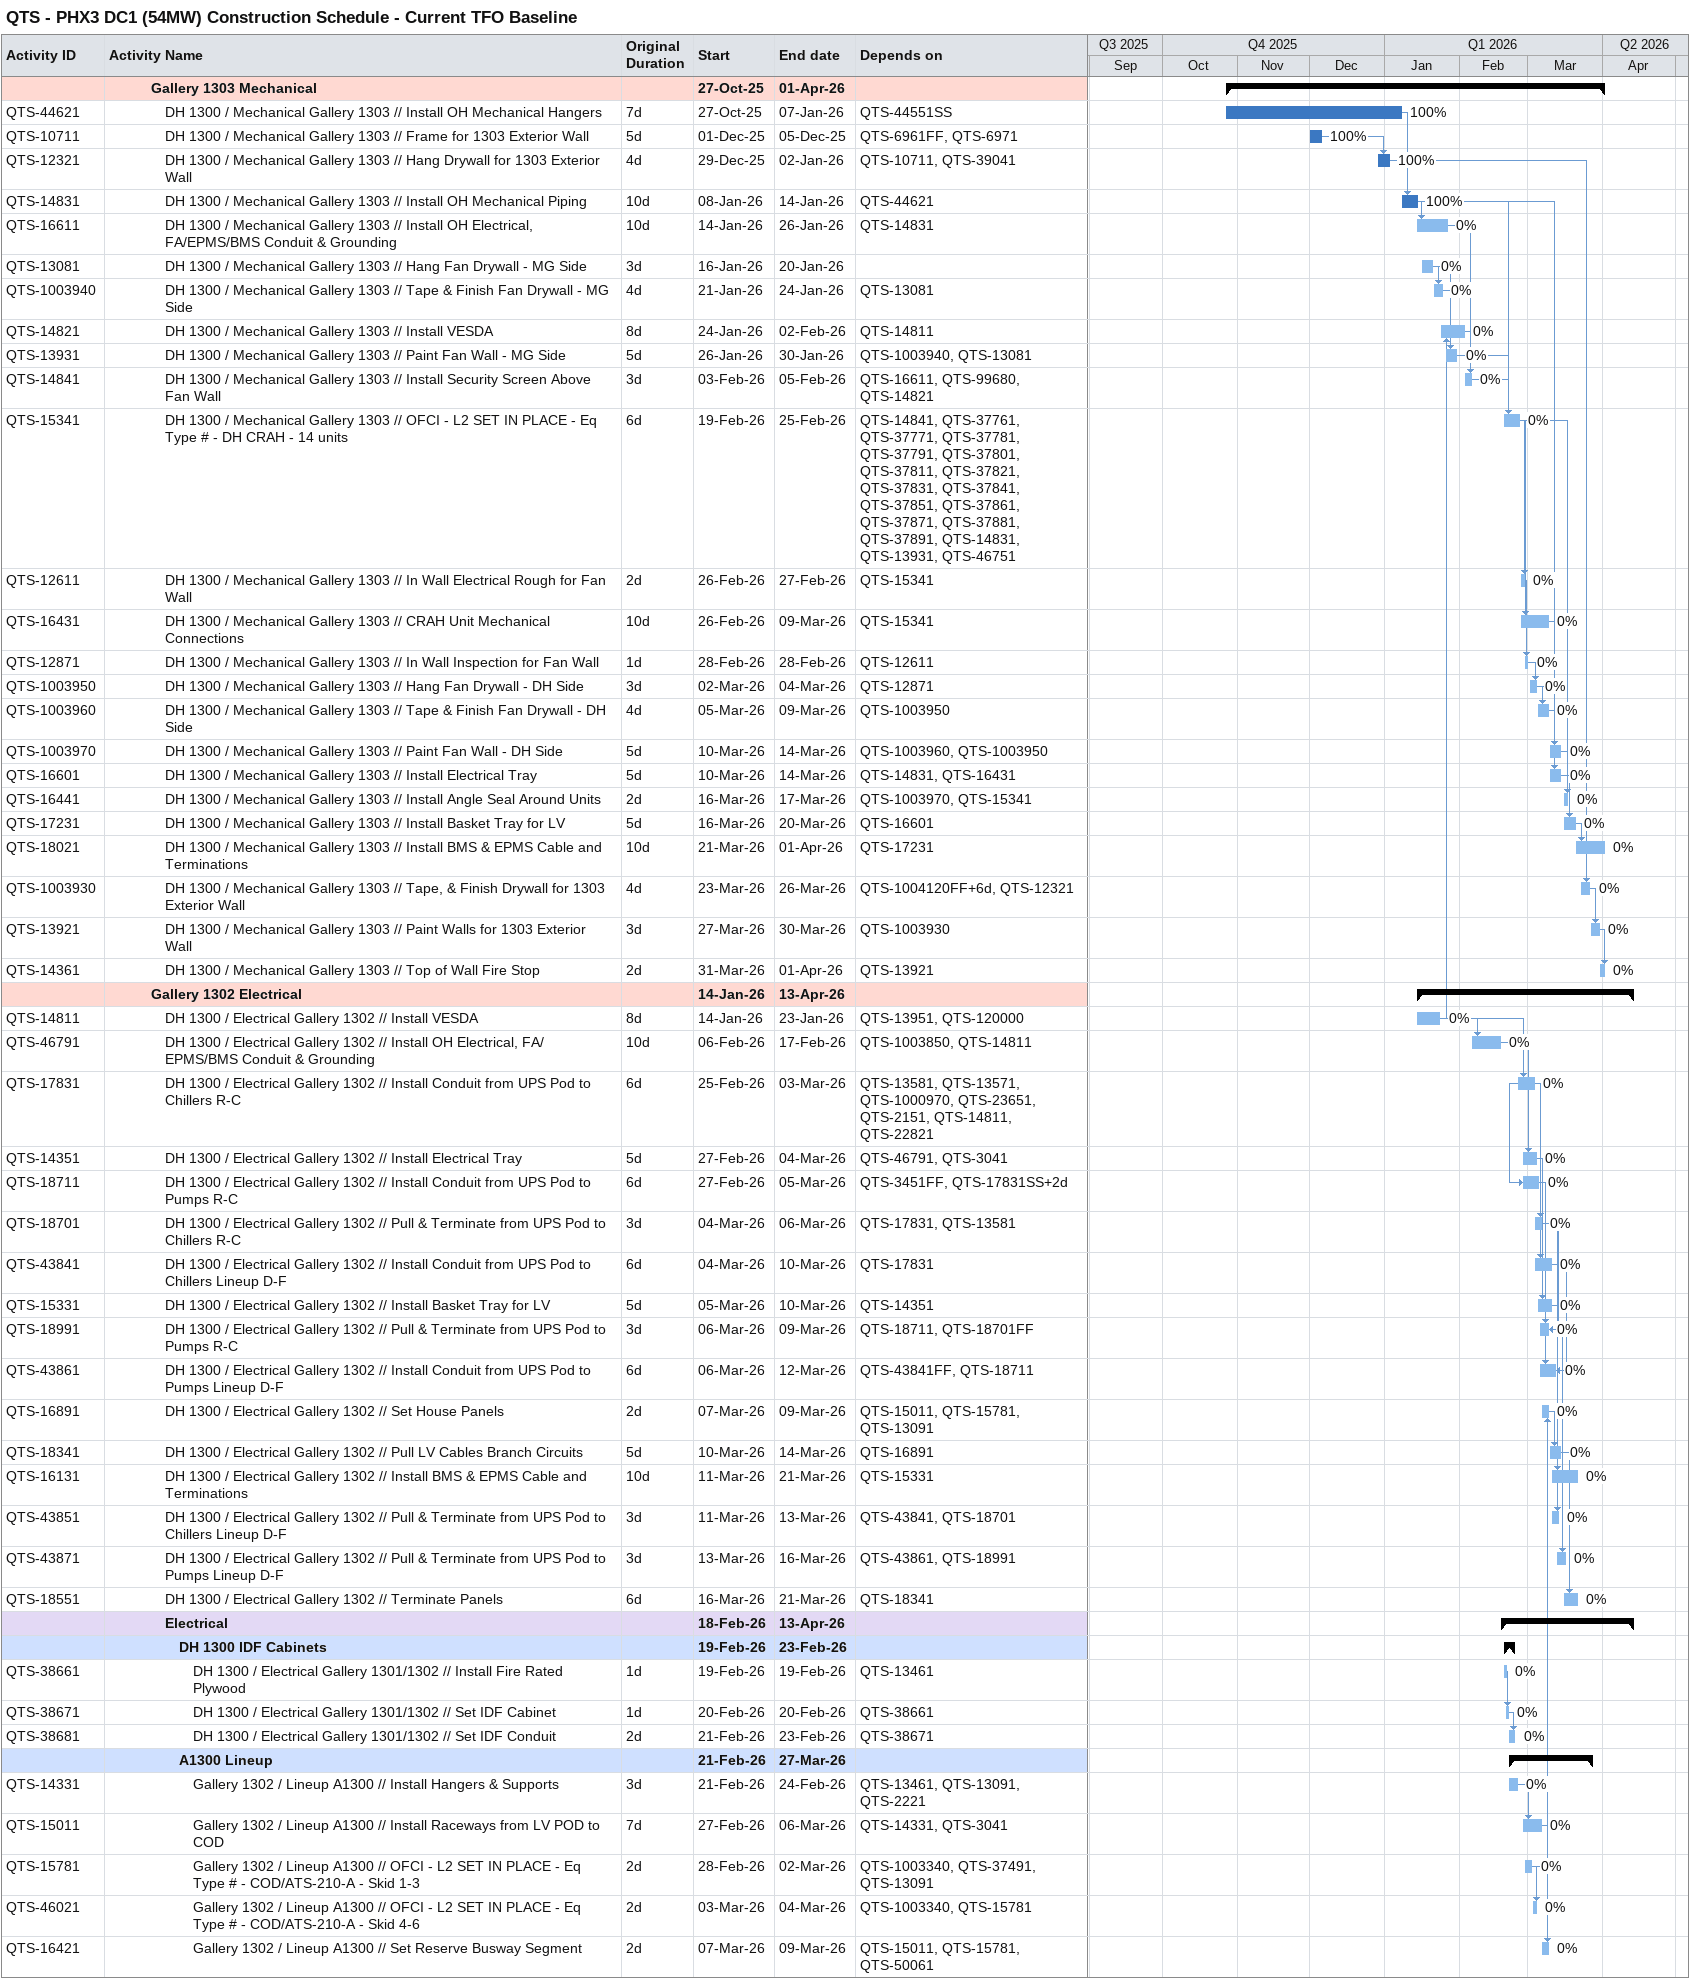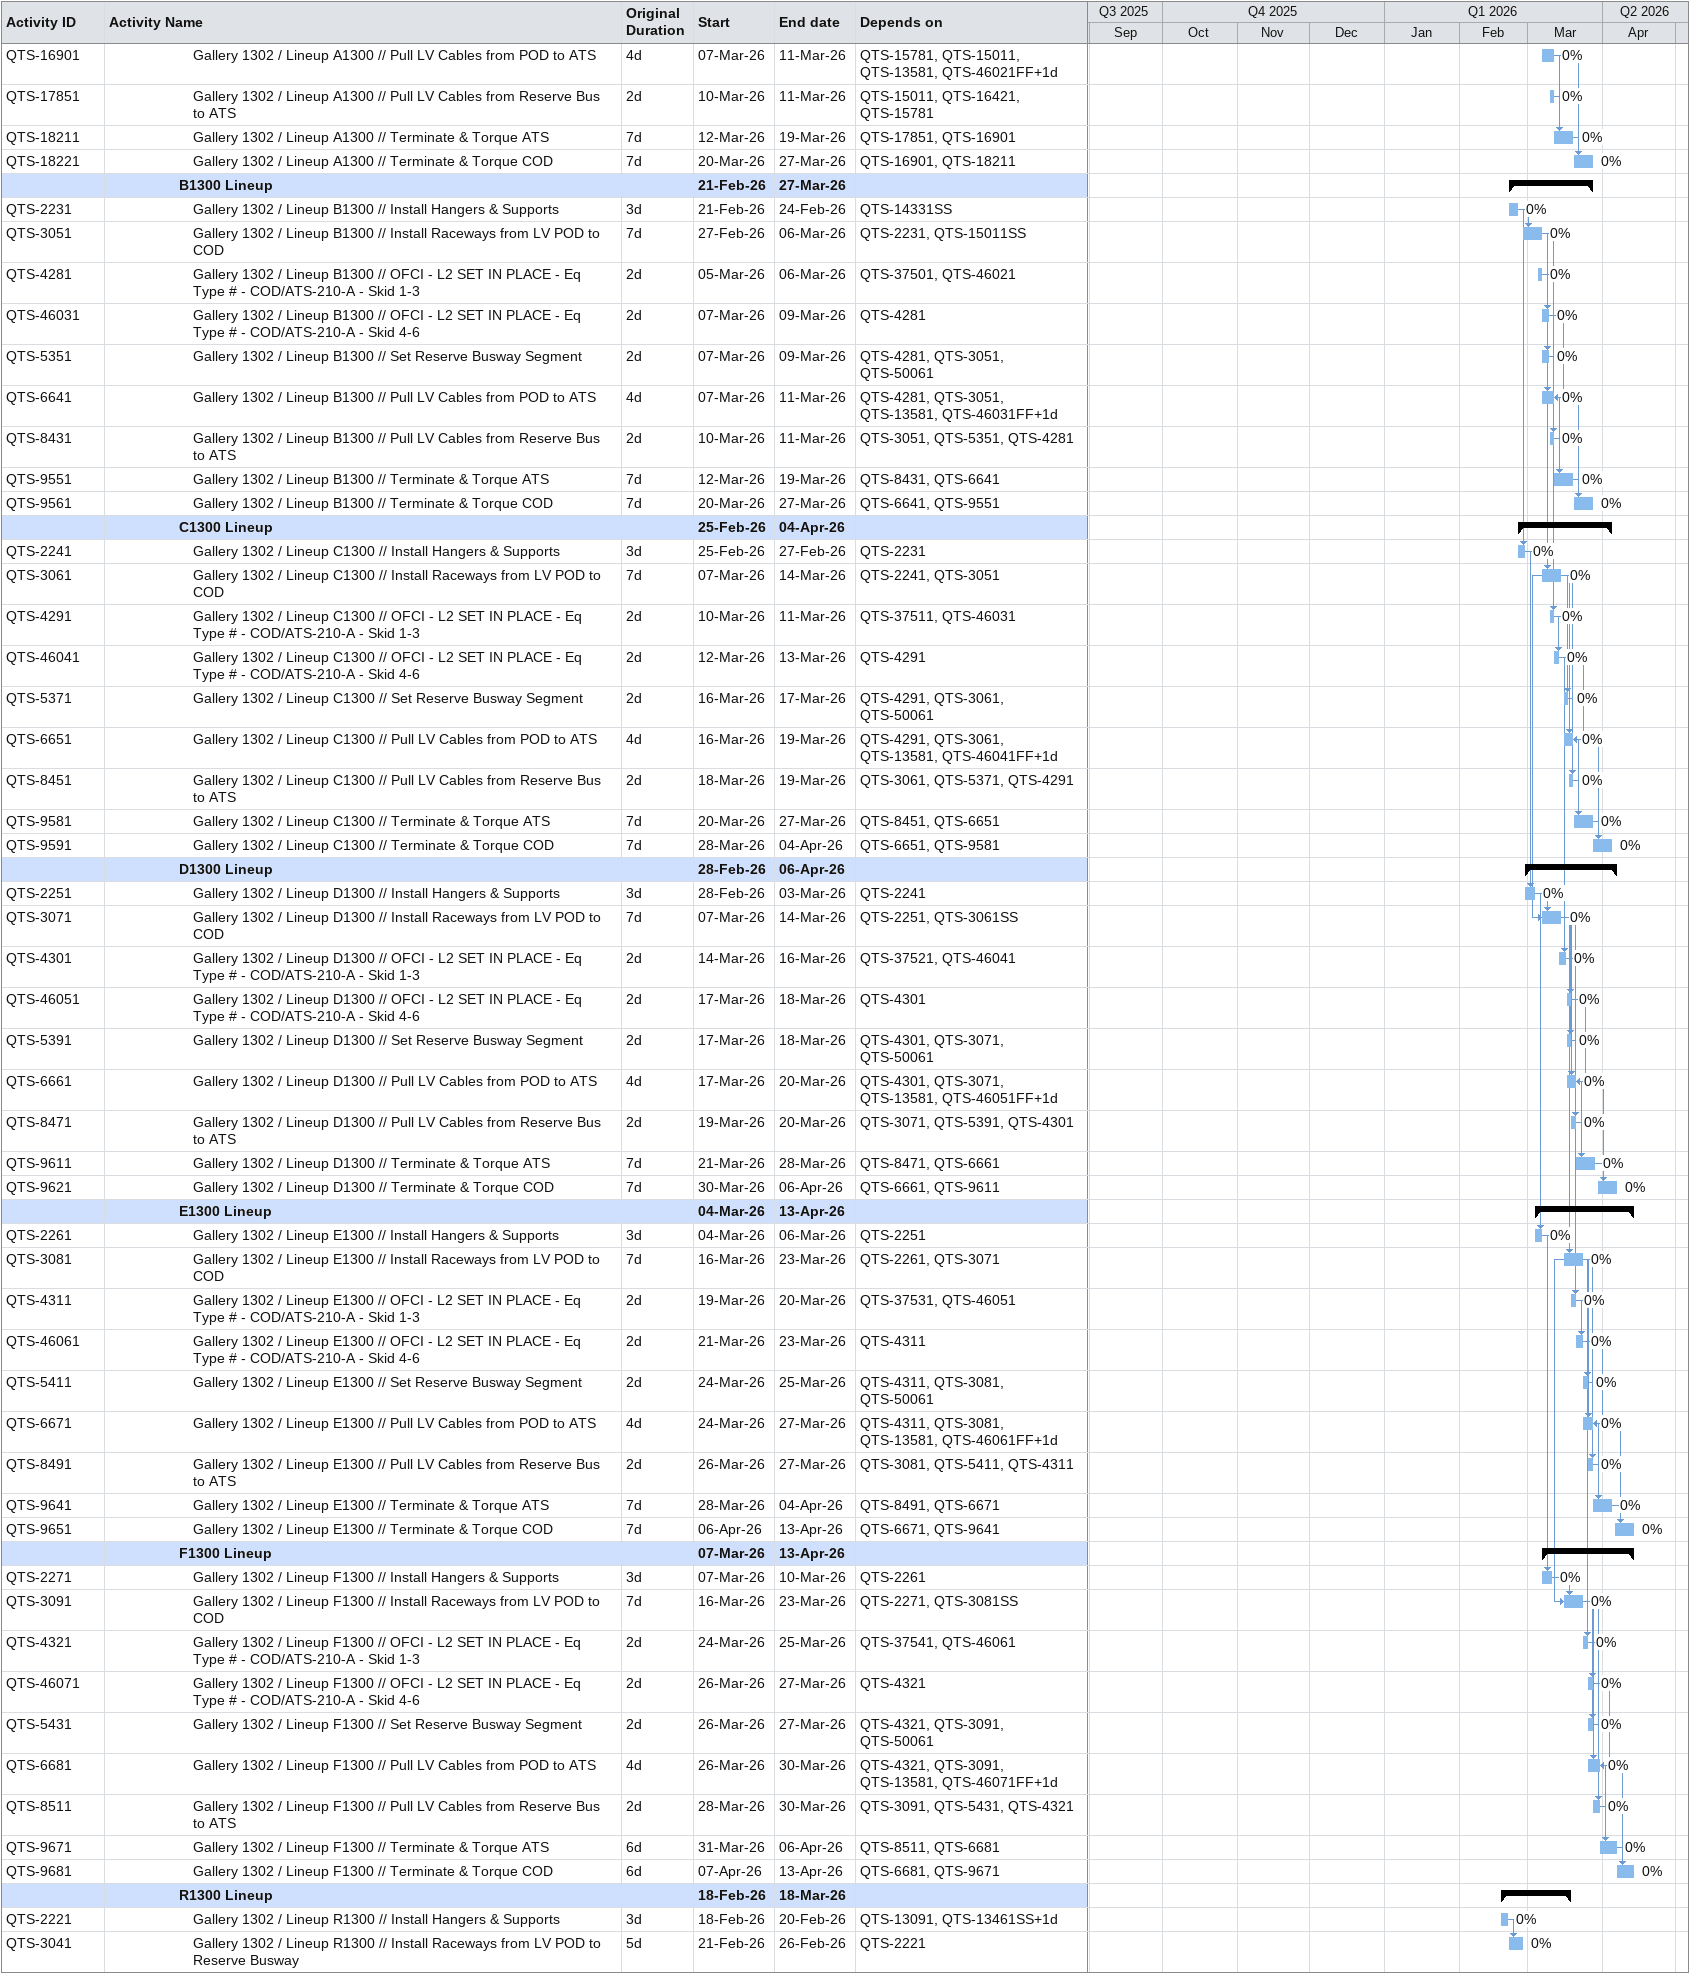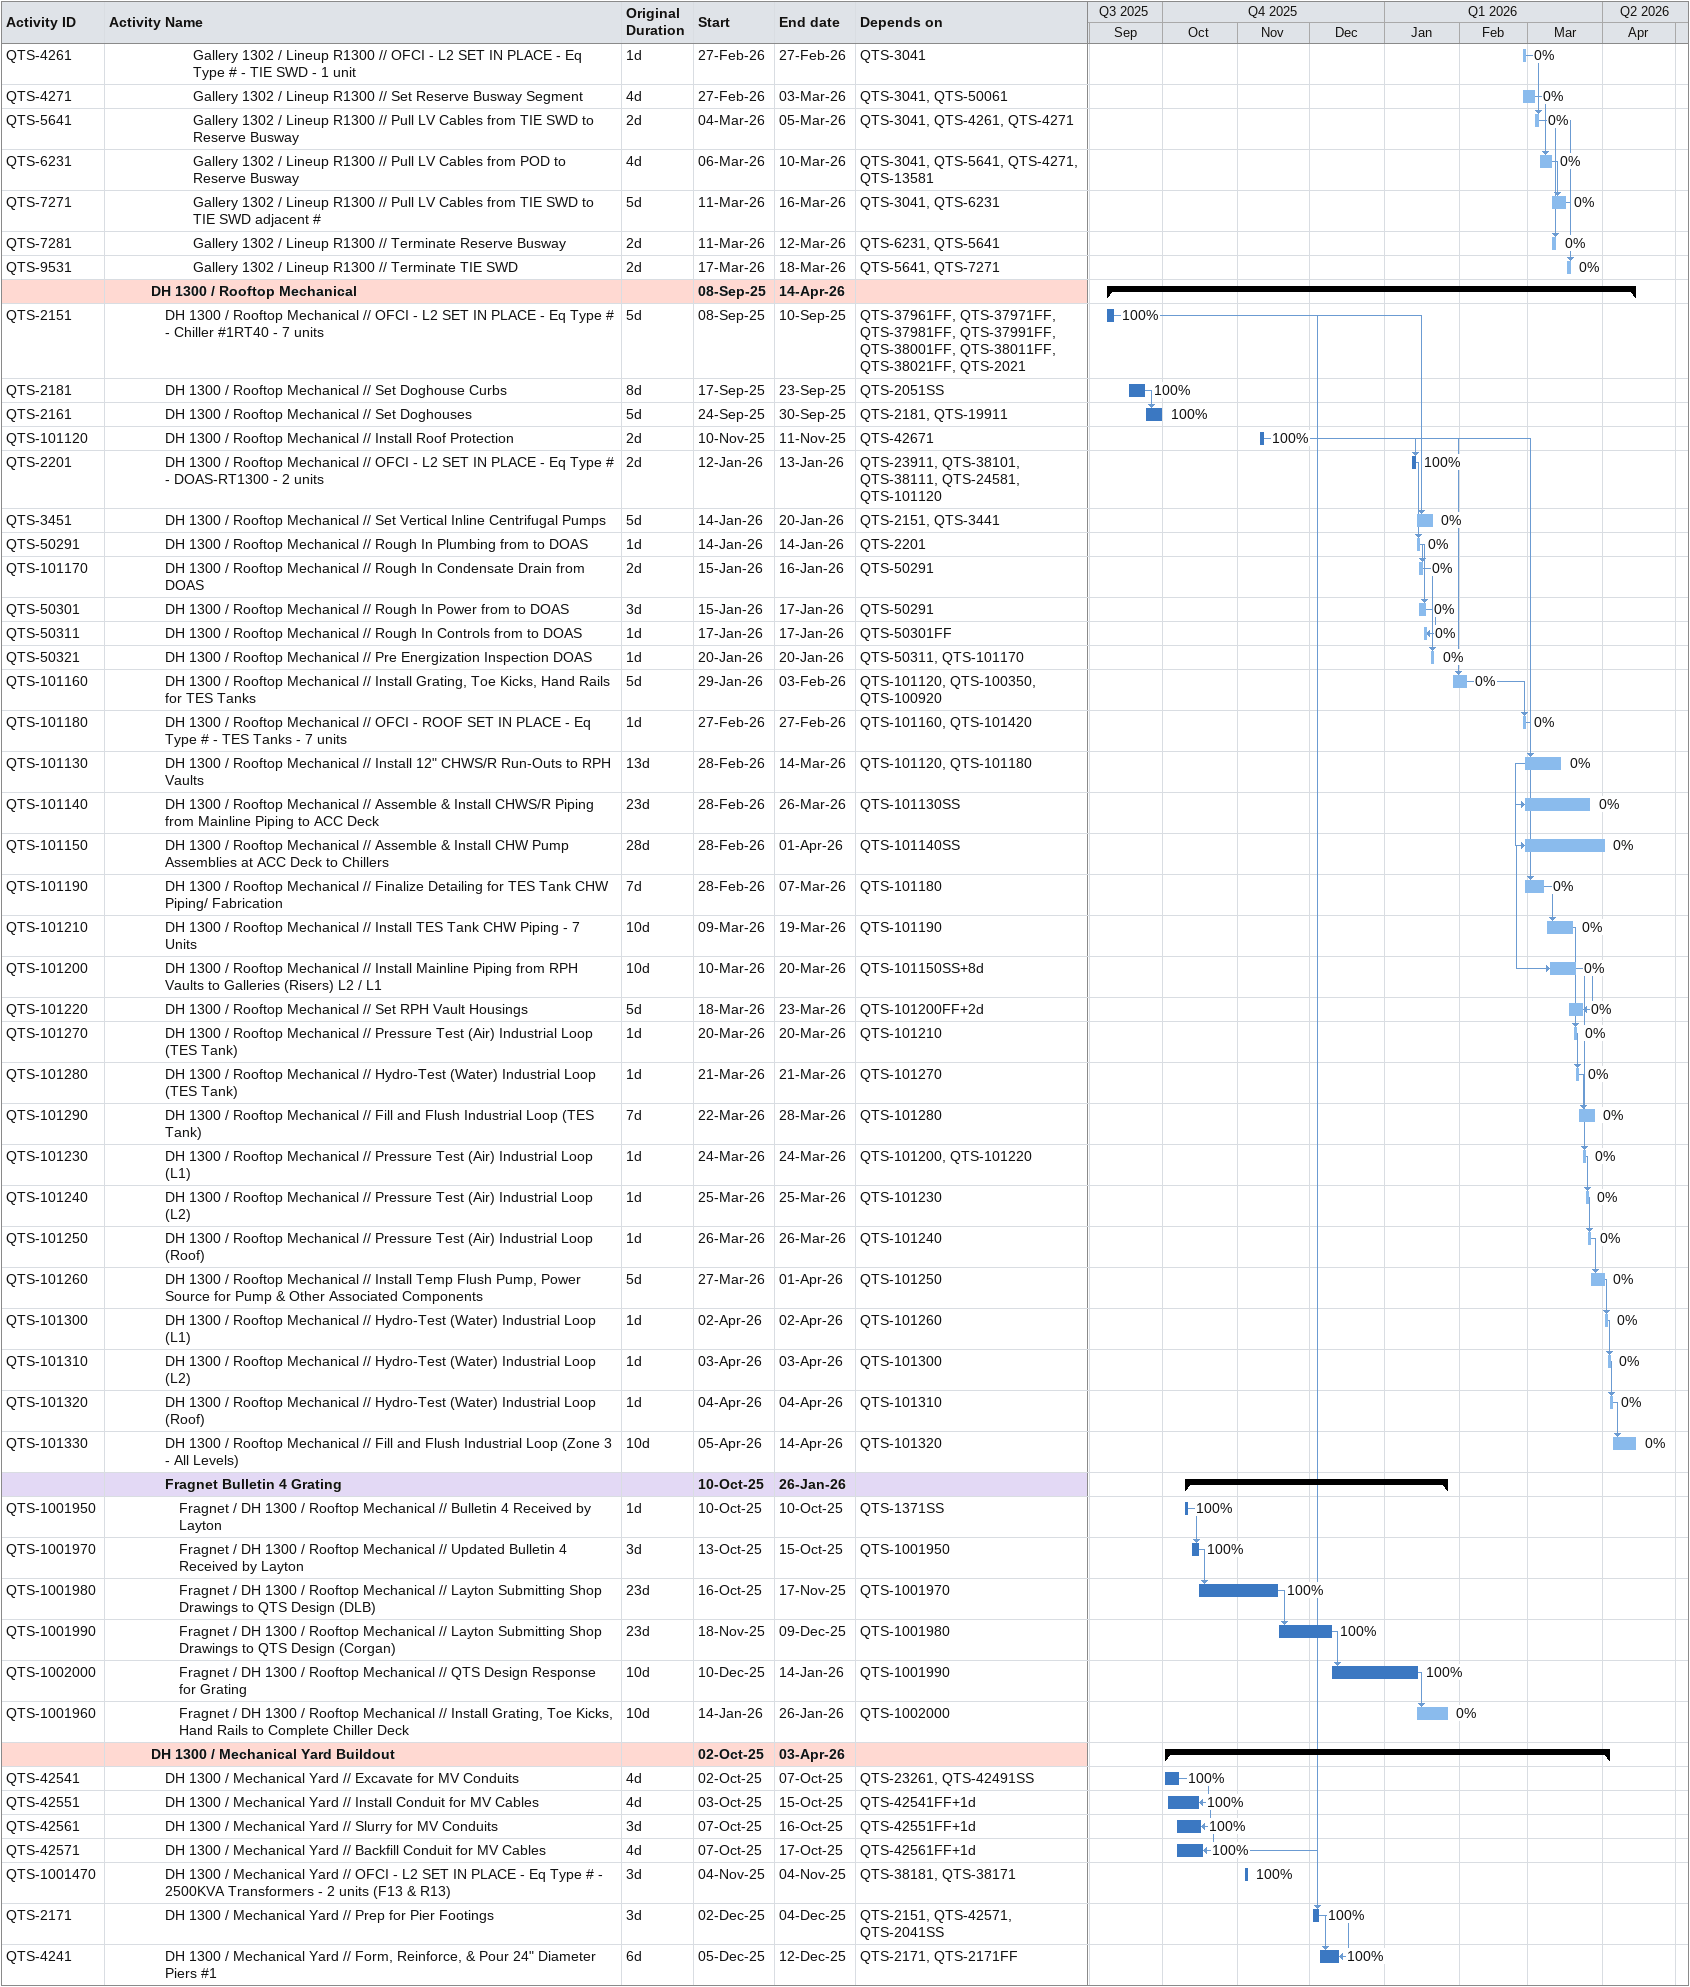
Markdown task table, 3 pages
QTS - PHX3 DC1 (54MW) Construction Schedule - Current TFO Baseline

| ID | Level | Task | Original duration | Start | Finish | Predecessors | % complete |
|---|---|---|---|---|---|---|---|
|  | 4 | **Gallery 1303 Mechanical** |  | 2025-10-27 | 2026-04-01 |  |  |
| QTS-44621 | 5 | DH 1300 / Mechanical Gallery 1303 // Install OH Mechanical Hangers | 7d | 2025-10-27 | 2026-01-07 | QTS-44551SS | 100 |
| QTS-10711 | 5 | DH 1300 / Mechanical Gallery 1303 // Frame for 1303 Exterior Wall | 5d | 2025-12-01 | 2025-12-05 | QTS-6961FF, QTS-6971 | 100 |
| QTS-12321 | 5 | DH 1300 / Mechanical Gallery 1303 // Hang Drywall for 1303 Exterior Wall | 4d | 2025-12-29 | 2026-01-02 | QTS-10711, QTS-39041 | 100 |
| QTS-14831 | 5 | DH 1300 / Mechanical Gallery 1303 // Install OH Mechanical Piping | 10d | 2026-01-08 | 2026-01-14 | QTS-44621 | 100 |
| QTS-16611 | 5 | DH 1300 / Mechanical Gallery 1303 // Install OH Electrical, FA/EPMS/BMS Conduit & Grounding | 10d | 2026-01-14 | 2026-01-26 | QTS-14831 | 0 |
| QTS-13081 | 5 | DH 1300 / Mechanical Gallery 1303 // Hang Fan Drywall - MG Side | 3d | 2026-01-16 | 2026-01-20 |  | 0 |
| QTS-1003940 | 5 | DH 1300 / Mechanical Gallery 1303 // Tape & Finish Fan Drywall - MG Side | 4d | 2026-01-21 | 2026-01-24 | QTS-13081 | 0 |
| QTS-14821 | 5 | DH 1300 / Mechanical Gallery 1303 // Install VESDA | 8d | 2026-01-24 | 2026-02-02 | QTS-14811 | 0 |
| QTS-13931 | 5 | DH 1300 / Mechanical Gallery 1303 // Paint Fan Wall - MG Side | 5d | 2026-01-26 | 2026-01-30 | QTS-1003940, QTS-13081 | 0 |
| QTS-14841 | 5 | DH 1300 / Mechanical Gallery 1303 // Install Security Screen Above Fan Wall | 3d | 2026-02-03 | 2026-02-05 | QTS-16611, QTS-99680, QTS-14821 | 0 |
| QTS-15341 | 5 | DH 1300 / Mechanical Gallery 1303 // OFCI - L2 SET IN PLACE - Eq Type # - DH CRAH - 14 units | 6d | 2026-02-19 | 2026-02-25 | QTS-14841, QTS-37761, QTS-37771, QTS-37781, QTS-37791, QTS-37801, QTS-37811, QTS-37821, QTS-37831, QTS-37841, QTS-37851, QTS-37861, QTS-37871, QTS-37881, QTS-37891, QTS-14831, QTS-13931, QTS-46751 | 0 |
| QTS-12611 | 5 | DH 1300 / Mechanical Gallery 1303 // In Wall Electrical Rough for Fan Wall | 2d | 2026-02-26 | 2026-02-27 | QTS-15341 | 0 |
| QTS-16431 | 5 | DH 1300 / Mechanical Gallery 1303 // CRAH Unit Mechanical Connections | 10d | 2026-02-26 | 2026-03-09 | QTS-15341 | 0 |
| QTS-12871 | 5 | DH 1300 / Mechanical Gallery 1303 // In Wall Inspection for Fan Wall | 1d | 2026-02-28 | 2026-02-28 | QTS-12611 | 0 |
| QTS-1003950 | 5 | DH 1300 / Mechanical Gallery 1303 // Hang Fan Drywall - DH Side | 3d | 2026-03-02 | 2026-03-04 | QTS-12871 | 0 |
| QTS-1003960 | 5 | DH 1300 / Mechanical Gallery 1303 // Tape & Finish Fan Drywall - DH Side | 4d | 2026-03-05 | 2026-03-09 | QTS-1003950 | 0 |
| QTS-1003970 | 5 | DH 1300 / Mechanical Gallery 1303 // Paint Fan Wall - DH Side | 5d | 2026-03-10 | 2026-03-14 | QTS-1003960, QTS-1003950 | 0 |
| QTS-16601 | 5 | DH 1300 / Mechanical Gallery 1303 // Install Electrical Tray | 5d | 2026-03-10 | 2026-03-14 | QTS-14831, QTS-16431 | 0 |
| QTS-16441 | 5 | DH 1300 / Mechanical Gallery 1303 // Install Angle Seal Around Units | 2d | 2026-03-16 | 2026-03-17 | QTS-1003970, QTS-15341 | 0 |
| QTS-17231 | 5 | DH 1300 / Mechanical Gallery 1303 // Install Basket Tray for LV | 5d | 2026-03-16 | 2026-03-20 | QTS-16601 | 0 |
| QTS-18021 | 5 | DH 1300 / Mechanical Gallery 1303 // Install BMS & EPMS Cable and Terminations | 10d | 2026-03-21 | 2026-04-01 | QTS-17231 | 0 |
| QTS-1003930 | 5 | DH 1300 / Mechanical Gallery 1303 // Tape, & Finish Drywall for 1303 Exterior Wall | 4d | 2026-03-23 | 2026-03-26 | QTS-1004120FF+6d, QTS-12321 | 0 |
| QTS-13921 | 5 | DH 1300 / Mechanical Gallery 1303 // Paint Walls for 1303 Exterior Wall | 3d | 2026-03-27 | 2026-03-30 | QTS-1003930 | 0 |
| QTS-14361 | 5 | DH 1300 / Mechanical Gallery 1303 // Top of Wall Fire Stop | 2d | 2026-03-31 | 2026-04-01 | QTS-13921 | 0 |
|  | 4 | **Gallery 1302 Electrical** |  | 2026-01-14 | 2026-04-13 |  |  |
| QTS-14811 | 5 | DH 1300 / Electrical Gallery 1302 // Install VESDA | 8d | 2026-01-14 | 2026-01-23 | QTS-13951, QTS-120000 | 0 |
| QTS-46791 | 5 | DH 1300 / Electrical Gallery 1302 // Install OH Electrical, FA/ EPMS/BMS Conduit & Grounding | 10d | 2026-02-06 | 2026-02-17 | QTS-1003850, QTS-14811 | 0 |
| QTS-17831 | 5 | DH 1300 / Electrical Gallery 1302 // Install Conduit from UPS Pod to Chillers R-C | 6d | 2026-02-25 | 2026-03-03 | QTS-13581, QTS-13571, QTS-1000970, QTS-23651, QTS-2151, QTS-14811, QTS-22821 | 0 |
| QTS-14351 | 5 | DH 1300 / Electrical Gallery 1302 // Install Electrical Tray | 5d | 2026-02-27 | 2026-03-04 | QTS-46791, QTS-3041 | 0 |
| QTS-18711 | 5 | DH 1300 / Electrical Gallery 1302 // Install Conduit from UPS Pod to Pumps R-C | 6d | 2026-02-27 | 2026-03-05 | QTS-3451FF, QTS-17831SS+2d | 0 |
| QTS-18701 | 5 | DH 1300 / Electrical Gallery 1302 // Pull & Terminate from UPS Pod to Chillers R-C | 3d | 2026-03-04 | 2026-03-06 | QTS-17831, QTS-13581 | 0 |
| QTS-43841 | 5 | DH 1300 / Electrical Gallery 1302 // Install Conduit from UPS Pod to Chillers Lineup D-F | 6d | 2026-03-04 | 2026-03-10 | QTS-17831 | 0 |
| QTS-15331 | 5 | DH 1300 / Electrical Gallery 1302 // Install Basket Tray for LV | 5d | 2026-03-05 | 2026-03-10 | QTS-14351 | 0 |
| QTS-18991 | 5 | DH 1300 / Electrical Gallery 1302 // Pull & Terminate from UPS Pod to Pumps R-C | 3d | 2026-03-06 | 2026-03-09 | QTS-18711, QTS-18701FF | 0 |
| QTS-43861 | 5 | DH 1300 / Electrical Gallery 1302 // Install Conduit from UPS Pod to Pumps Lineup D-F | 6d | 2026-03-06 | 2026-03-12 | QTS-43841FF, QTS-18711 | 0 |
| QTS-16891 | 5 | DH 1300 / Electrical Gallery 1302 // Set House Panels | 2d | 2026-03-07 | 2026-03-09 | QTS-15011, QTS-15781, QTS-13091 | 0 |
| QTS-18341 | 5 | DH 1300 / Electrical Gallery 1302 // Pull LV Cables Branch Circuits | 5d | 2026-03-10 | 2026-03-14 | QTS-16891 | 0 |
| QTS-16131 | 5 | DH 1300 / Electrical Gallery 1302 // Install BMS & EPMS Cable and Terminations | 10d | 2026-03-11 | 2026-03-21 | QTS-15331 | 0 |
| QTS-43851 | 5 | DH 1300 / Electrical Gallery 1302 // Pull & Terminate from UPS Pod to Chillers Lineup D-F | 3d | 2026-03-11 | 2026-03-13 | QTS-43841, QTS-18701 | 0 |
| QTS-43871 | 5 | DH 1300 / Electrical Gallery 1302 // Pull & Terminate from UPS Pod to Pumps Lineup D-F | 3d | 2026-03-13 | 2026-03-16 | QTS-43861, QTS-18991 | 0 |
| QTS-18551 | 5 | DH 1300 / Electrical Gallery 1302 // Terminate Panels | 6d | 2026-03-16 | 2026-03-21 | QTS-18341 | 0 |
|  | 5 | **Electrical** |  | 2026-02-18 | 2026-04-13 |  |  |
|  | 6 | **DH 1300 IDF Cabinets** |  | 2026-02-19 | 2026-02-23 |  |  |
| QTS-38661 | 7 | DH 1300 / Electrical Gallery 1301/1302 // Install Fire Rated Plywood | 1d | 2026-02-19 | 2026-02-19 | QTS-13461 | 0 |
| QTS-38671 | 7 | DH 1300 / Electrical Gallery 1301/1302 // Set IDF Cabinet | 1d | 2026-02-20 | 2026-02-20 | QTS-38661 | 0 |
| QTS-38681 | 7 | DH 1300 / Electrical Gallery 1301/1302 // Set IDF Conduit | 2d | 2026-02-21 | 2026-02-23 | QTS-38671 | 0 |
|  | 6 | **A1300 Lineup** |  | 2026-02-21 | 2026-03-27 |  |  |
| QTS-14331 | 7 | Gallery 1302 / Lineup A1300 // Install Hangers & Supports | 3d | 2026-02-21 | 2026-02-24 | QTS-13461, QTS-13091, QTS-2221 | 0 |
| QTS-15011 | 7 | Gallery 1302 / Lineup A1300 // Install Raceways from LV POD to COD | 7d | 2026-02-27 | 2026-03-06 | QTS-14331, QTS-3041 | 0 |
| QTS-15781 | 7 | Gallery 1302 / Lineup A1300 // OFCI - L2 SET IN PLACE - Eq Type # - COD/ATS-210-A - Skid 1-3 | 2d | 2026-02-28 | 2026-03-02 | QTS-1003340, QTS-37491, QTS-13091 | 0 |
| QTS-46021 | 7 | Gallery 1302 / Lineup A1300 // OFCI - L2 SET IN PLACE - Eq Type # - COD/ATS-210-A - Skid 4-6 | 2d | 2026-03-03 | 2026-03-04 | QTS-1003340, QTS-15781 | 0 |
| QTS-16421 | 7 | Gallery 1302 / Lineup A1300 // Set Reserve Busway Segment | 2d | 2026-03-07 | 2026-03-09 | QTS-15011, QTS-15781, QTS-50061 | 0 |
| QTS-16901 | 7 | Gallery 1302 / Lineup A1300 // Pull LV Cables from POD to ATS | 4d | 2026-03-07 | 2026-03-11 | QTS-15781, QTS-15011, QTS-13581, QTS-46021FF+1d | 0 |
| QTS-17851 | 7 | Gallery 1302 / Lineup A1300 // Pull LV Cables from Reserve Bus to ATS | 2d | 2026-03-10 | 2026-03-11 | QTS-15011, QTS-16421, QTS-15781 | 0 |
| QTS-18211 | 7 | Gallery 1302 / Lineup A1300 // Terminate & Torque ATS | 7d | 2026-03-12 | 2026-03-19 | QTS-17851, QTS-16901 | 0 |
| QTS-18221 | 7 | Gallery 1302 / Lineup A1300 // Terminate & Torque COD | 7d | 2026-03-20 | 2026-03-27 | QTS-16901, QTS-18211 | 0 |
|  | 6 | **B1300 Lineup** |  | 2026-02-21 | 2026-03-27 |  |  |
| QTS-2231 | 7 | Gallery 1302 / Lineup B1300 // Install Hangers & Supports | 3d | 2026-02-21 | 2026-02-24 | QTS-14331SS | 0 |
| QTS-3051 | 7 | Gallery 1302 / Lineup B1300 // Install Raceways from LV POD to COD | 7d | 2026-02-27 | 2026-03-06 | QTS-2231, QTS-15011SS | 0 |
| QTS-4281 | 7 | Gallery 1302 / Lineup B1300 // OFCI - L2 SET IN PLACE - Eq Type # - COD/ATS-210-A - Skid 1-3 | 2d | 2026-03-05 | 2026-03-06 | QTS-37501, QTS-46021 | 0 |
| QTS-46031 | 7 | Gallery 1302 / Lineup B1300 // OFCI - L2 SET IN PLACE - Eq Type # - COD/ATS-210-A - Skid 4-6 | 2d | 2026-03-07 | 2026-03-09 | QTS-4281 | 0 |
| QTS-5351 | 7 | Gallery 1302 / Lineup B1300 // Set Reserve Busway Segment | 2d | 2026-03-07 | 2026-03-09 | QTS-4281, QTS-3051, QTS-50061 | 0 |
| QTS-6641 | 7 | Gallery 1302 / Lineup B1300 // Pull LV Cables from POD to ATS | 4d | 2026-03-07 | 2026-03-11 | QTS-4281, QTS-3051, QTS-13581, QTS-46031FF+1d | 0 |
| QTS-8431 | 7 | Gallery 1302 / Lineup B1300 // Pull LV Cables from Reserve Bus to ATS | 2d | 2026-03-10 | 2026-03-11 | QTS-3051, QTS-5351, QTS-4281 | 0 |
| QTS-9551 | 7 | Gallery 1302 / Lineup B1300 // Terminate & Torque ATS | 7d | 2026-03-12 | 2026-03-19 | QTS-8431, QTS-6641 | 0 |
| QTS-9561 | 7 | Gallery 1302 / Lineup B1300 // Terminate & Torque COD | 7d | 2026-03-20 | 2026-03-27 | QTS-6641, QTS-9551 | 0 |
|  | 6 | **C1300 Lineup** |  | 2026-02-25 | 2026-04-04 |  |  |
| QTS-2241 | 7 | Gallery 1302 / Lineup C1300 // Install Hangers & Supports | 3d | 2026-02-25 | 2026-02-27 | QTS-2231 | 0 |
| QTS-3061 | 7 | Gallery 1302 / Lineup C1300 // Install Raceways from LV POD to COD | 7d | 2026-03-07 | 2026-03-14 | QTS-2241, QTS-3051 | 0 |
| QTS-4291 | 7 | Gallery 1302 / Lineup C1300 // OFCI - L2 SET IN PLACE - Eq Type # - COD/ATS-210-A - Skid 1-3 | 2d | 2026-03-10 | 2026-03-11 | QTS-37511, QTS-46031 | 0 |
| QTS-46041 | 7 | Gallery 1302 / Lineup C1300 // OFCI - L2 SET IN PLACE - Eq Type # - COD/ATS-210-A - Skid 4-6 | 2d | 2026-03-12 | 2026-03-13 | QTS-4291 | 0 |
| QTS-5371 | 7 | Gallery 1302 / Lineup C1300 // Set Reserve Busway Segment | 2d | 2026-03-16 | 2026-03-17 | QTS-4291, QTS-3061, QTS-50061 | 0 |
| QTS-6651 | 7 | Gallery 1302 / Lineup C1300 // Pull LV Cables from POD to ATS | 4d | 2026-03-16 | 2026-03-19 | QTS-4291, QTS-3061, QTS-13581, QTS-46041FF+1d | 0 |
| QTS-8451 | 7 | Gallery 1302 / Lineup C1300 // Pull LV Cables from Reserve Bus to ATS | 2d | 2026-03-18 | 2026-03-19 | QTS-3061, QTS-5371, QTS-4291 | 0 |
| QTS-9581 | 7 | Gallery 1302 / Lineup C1300 // Terminate & Torque ATS | 7d | 2026-03-20 | 2026-03-27 | QTS-8451, QTS-6651 | 0 |
| QTS-9591 | 7 | Gallery 1302 / Lineup C1300 // Terminate & Torque COD | 7d | 2026-03-28 | 2026-04-04 | QTS-6651, QTS-9581 | 0 |
|  | 6 | **D1300 Lineup** |  | 2026-02-28 | 2026-04-06 |  |  |
| QTS-2251 | 7 | Gallery 1302 / Lineup D1300 // Install Hangers & Supports | 3d | 2026-02-28 | 2026-03-03 | QTS-2241 | 0 |
| QTS-3071 | 7 | Gallery 1302 / Lineup D1300 // Install Raceways from LV POD to COD | 7d | 2026-03-07 | 2026-03-14 | QTS-2251, QTS-3061SS | 0 |
| QTS-4301 | 7 | Gallery 1302 / Lineup D1300 // OFCI - L2 SET IN PLACE - Eq Type # - COD/ATS-210-A - Skid 1-3 | 2d | 2026-03-14 | 2026-03-16 | QTS-37521, QTS-46041 | 0 |
| QTS-46051 | 7 | Gallery 1302 / Lineup D1300 // OFCI - L2 SET IN PLACE - Eq Type # - COD/ATS-210-A - Skid 4-6 | 2d | 2026-03-17 | 2026-03-18 | QTS-4301 | 0 |
| QTS-5391 | 7 | Gallery 1302 / Lineup D1300 // Set Reserve Busway Segment | 2d | 2026-03-17 | 2026-03-18 | QTS-4301, QTS-3071, QTS-50061 | 0 |
| QTS-6661 | 7 | Gallery 1302 / Lineup D1300 // Pull LV Cables from POD to ATS | 4d | 2026-03-17 | 2026-03-20 | QTS-4301, QTS-3071, QTS-13581, QTS-46051FF+1d | 0 |
| QTS-8471 | 7 | Gallery 1302 / Lineup D1300 // Pull LV Cables from Reserve Bus to ATS | 2d | 2026-03-19 | 2026-03-20 | QTS-3071, QTS-5391, QTS-4301 | 0 |
| QTS-9611 | 7 | Gallery 1302 / Lineup D1300 // Terminate & Torque ATS | 7d | 2026-03-21 | 2026-03-28 | QTS-8471, QTS-6661 | 0 |
| QTS-9621 | 7 | Gallery 1302 / Lineup D1300 // Terminate & Torque COD | 7d | 2026-03-30 | 2026-04-06 | QTS-6661, QTS-9611 | 0 |
|  | 6 | **E1300 Lineup** |  | 2026-03-04 | 2026-04-13 |  |  |
| QTS-2261 | 7 | Gallery 1302 / Lineup E1300 // Install Hangers & Supports | 3d | 2026-03-04 | 2026-03-06 | QTS-2251 | 0 |
| QTS-3081 | 7 | Gallery 1302 / Lineup E1300 // Install Raceways from LV POD to COD | 7d | 2026-03-16 | 2026-03-23 | QTS-2261, QTS-3071 | 0 |
| QTS-4311 | 7 | Gallery 1302 / Lineup E1300 // OFCI - L2 SET IN PLACE - Eq Type # - COD/ATS-210-A - Skid 1-3 | 2d | 2026-03-19 | 2026-03-20 | QTS-37531, QTS-46051 | 0 |
| QTS-46061 | 7 | Gallery 1302 / Lineup E1300 // OFCI - L2 SET IN PLACE - Eq Type # - COD/ATS-210-A - Skid 4-6 | 2d | 2026-03-21 | 2026-03-23 | QTS-4311 | 0 |
| QTS-5411 | 7 | Gallery 1302 / Lineup E1300 // Set Reserve Busway Segment | 2d | 2026-03-24 | 2026-03-25 | QTS-4311, QTS-3081, QTS-50061 | 0 |
| QTS-6671 | 7 | Gallery 1302 / Lineup E1300 // Pull LV Cables from POD to ATS | 4d | 2026-03-24 | 2026-03-27 | QTS-4311, QTS-3081, QTS-13581, QTS-46061FF+1d | 0 |
| QTS-8491 | 7 | Gallery 1302 / Lineup E1300 // Pull LV Cables from Reserve Bus to ATS | 2d | 2026-03-26 | 2026-03-27 | QTS-3081, QTS-5411, QTS-4311 | 0 |
| QTS-9641 | 7 | Gallery 1302 / Lineup E1300 // Terminate & Torque ATS | 7d | 2026-03-28 | 2026-04-04 | QTS-8491, QTS-6671 | 0 |
| QTS-9651 | 7 | Gallery 1302 / Lineup E1300 // Terminate & Torque COD | 7d | 2026-04-06 | 2026-04-13 | QTS-6671, QTS-9641 | 0 |
|  | 6 | **F1300 Lineup** |  | 2026-03-07 | 2026-04-13 |  |  |
| QTS-2271 | 7 | Gallery 1302 / Lineup F1300 // Install Hangers & Supports | 3d | 2026-03-07 | 2026-03-10 | QTS-2261 | 0 |
| QTS-3091 | 7 | Gallery 1302 / Lineup F1300 // Install Raceways from LV POD to COD | 7d | 2026-03-16 | 2026-03-23 | QTS-2271, QTS-3081SS | 0 |
| QTS-4321 | 7 | Gallery 1302 / Lineup F1300 // OFCI - L2 SET IN PLACE - Eq Type # - COD/ATS-210-A - Skid 1-3 | 2d | 2026-03-24 | 2026-03-25 | QTS-37541, QTS-46061 | 0 |
| QTS-46071 | 7 | Gallery 1302 / Lineup F1300 // OFCI - L2 SET IN PLACE - Eq Type # - COD/ATS-210-A - Skid 4-6 | 2d | 2026-03-26 | 2026-03-27 | QTS-4321 | 0 |
| QTS-5431 | 7 | Gallery 1302 / Lineup F1300 // Set Reserve Busway Segment | 2d | 2026-03-26 | 2026-03-27 | QTS-4321, QTS-3091, QTS-50061 | 0 |
| QTS-6681 | 7 | Gallery 1302 / Lineup F1300 // Pull LV Cables from POD to ATS | 4d | 2026-03-26 | 2026-03-30 | QTS-4321, QTS-3091, QTS-13581, QTS-46071FF+1d | 0 |
| QTS-8511 | 7 | Gallery 1302 / Lineup F1300 // Pull LV Cables from Reserve Bus to ATS | 2d | 2026-03-28 | 2026-03-30 | QTS-3091, QTS-5431, QTS-4321 | 0 |
| QTS-9671 | 7 | Gallery 1302 / Lineup F1300 // Terminate & Torque ATS | 6d | 2026-03-31 | 2026-04-06 | QTS-8511, QTS-6681 | 0 |
| QTS-9681 | 7 | Gallery 1302 / Lineup F1300 // Terminate & Torque COD | 6d | 2026-04-07 | 2026-04-13 | QTS-6681, QTS-9671 | 0 |
|  | 6 | **R1300 Lineup** |  | 2026-02-18 | 2026-03-18 |  |  |
| QTS-2221 | 7 | Gallery 1302 / Lineup R1300 // Install Hangers & Supports | 3d | 2026-02-18 | 2026-02-20 | QTS-13091, QTS-13461SS+1d | 0 |
| QTS-3041 | 7 | Gallery 1302 / Lineup R1300 // Install Raceways from LV POD to Reserve Busway | 5d | 2026-02-21 | 2026-02-26 | QTS-2221 | 0 |
| QTS-4261 | 7 | Gallery 1302 / Lineup R1300 // OFCI - L2 SET IN PLACE - Eq Type # - TIE SWD - 1 unit | 1d | 2026-02-27 | 2026-02-27 | QTS-3041 | 0 |
| QTS-4271 | 7 | Gallery 1302 / Lineup R1300 // Set Reserve Busway Segment | 4d | 2026-02-27 | 2026-03-03 | QTS-3041, QTS-50061 | 0 |
| QTS-5641 | 7 | Gallery 1302 / Lineup R1300 // Pull LV Cables from TIE SWD to Reserve Busway | 2d | 2026-03-04 | 2026-03-05 | QTS-3041, QTS-4261, QTS-4271 | 0 |
| QTS-6231 | 7 | Gallery 1302 / Lineup R1300 // Pull LV Cables from POD to Reserve Busway | 4d | 2026-03-06 | 2026-03-10 | QTS-3041, QTS-5641, QTS-4271, QTS-13581 | 0 |
| QTS-7271 | 7 | Gallery 1302 / Lineup R1300 // Pull LV Cables from TIE SWD to TIE SWD adjacent # | 5d | 2026-03-11 | 2026-03-16 | QTS-3041, QTS-6231 | 0 |
| QTS-7281 | 7 | Gallery 1302 / Lineup R1300 // Terminate Reserve Busway | 2d | 2026-03-11 | 2026-03-12 | QTS-6231, QTS-5641 | 0 |
| QTS-9531 | 7 | Gallery 1302 / Lineup R1300 // Terminate TIE SWD | 2d | 2026-03-17 | 2026-03-18 | QTS-5641, QTS-7271 | 0 |
|  | 4 | **DH 1300 / Rooftop Mechanical** |  | 2025-09-08 | 2026-04-14 |  |  |
| QTS-2151 | 5 | DH 1300 / Rooftop Mechanical // OFCI - L2 SET IN PLACE - Eq Type # - Chiller #1RT40 - 7 units | 5d | 2025-09-08 | 2025-09-10 | QTS-37961FF, QTS-37971FF, QTS-37981FF, QTS-37991FF, QTS-38001FF, QTS-38011FF, QTS-38021FF, QTS-2021 | 100 |
| QTS-2181 | 5 | DH 1300 / Rooftop Mechanical // Set Doghouse Curbs | 8d | 2025-09-17 | 2025-09-23 | QTS-2051SS | 100 |
| QTS-2161 | 5 | DH 1300 / Rooftop Mechanical // Set Doghouses | 5d | 2025-09-24 | 2025-09-30 | QTS-2181, QTS-19911 | 100 |
| QTS-101120 | 5 | DH 1300 / Rooftop Mechanical // Install Roof Protection | 2d | 2025-11-10 | 2025-11-11 | QTS-42671 | 100 |
| QTS-2201 | 5 | DH 1300 / Rooftop Mechanical // OFCI - L2 SET IN PLACE - Eq Type # - DOAS-RT1300 - 2 units | 2d | 2026-01-12 | 2026-01-13 | QTS-23911, QTS-38101, QTS-38111, QTS-24581, QTS-101120 | 100 |
| QTS-3451 | 5 | DH 1300 / Rooftop Mechanical // Set Vertical Inline Centrifugal Pumps | 5d | 2026-01-14 | 2026-01-20 | QTS-2151, QTS-3441 | 0 |
| QTS-50291 | 5 | DH 1300 / Rooftop Mechanical // Rough In Plumbing from to DOAS | 1d | 2026-01-14 | 2026-01-14 | QTS-2201 | 0 |
| QTS-101170 | 5 | DH 1300 / Rooftop Mechanical // Rough In Condensate Drain from DOAS | 2d | 2026-01-15 | 2026-01-16 | QTS-50291 | 0 |
| QTS-50301 | 5 | DH 1300 / Rooftop Mechanical // Rough In Power from to DOAS | 3d | 2026-01-15 | 2026-01-17 | QTS-50291 | 0 |
| QTS-50311 | 5 | DH 1300 / Rooftop Mechanical // Rough In Controls from to DOAS | 1d | 2026-01-17 | 2026-01-17 | QTS-50301FF | 0 |
| QTS-50321 | 5 | DH 1300 / Rooftop Mechanical // Pre Energization Inspection DOAS | 1d | 2026-01-20 | 2026-01-20 | QTS-50311, QTS-101170 | 0 |
| QTS-101160 | 5 | DH 1300 / Rooftop Mechanical // Install Grating, Toe Kicks, Hand Rails for TES Tanks | 5d | 2026-01-29 | 2026-02-03 | QTS-101120, QTS-100350, QTS-100920 | 0 |
| QTS-101180 | 5 | DH 1300 / Rooftop Mechanical // OFCI - ROOF SET IN PLACE - Eq Type # - TES Tanks - 7 units | 1d | 2026-02-27 | 2026-02-27 | QTS-101160, QTS-101420 | 0 |
| QTS-101130 | 5 | DH 1300 / Rooftop Mechanical // Install 12" CHWS/R Run-Outs to RPH Vaults | 13d | 2026-02-28 | 2026-03-14 | QTS-101120, QTS-101180 | 0 |
| QTS-101140 | 5 | DH 1300 / Rooftop Mechanical // Assemble & Install CHWS/R Piping from Mainline Piping to ACC Deck | 23d | 2026-02-28 | 2026-03-26 | QTS-101130SS | 0 |
| QTS-101150 | 5 | DH 1300 / Rooftop Mechanical // Assemble & Install CHW Pump Assemblies at ACC Deck to Chillers | 28d | 2026-02-28 | 2026-04-01 | QTS-101140SS | 0 |
| QTS-101190 | 5 | DH 1300 / Rooftop Mechanical // Finalize Detailing for TES Tank CHW Piping/ Fabrication | 7d | 2026-02-28 | 2026-03-07 | QTS-101180 | 0 |
| QTS-101210 | 5 | DH 1300 / Rooftop Mechanical // Install TES Tank CHW Piping - 7 Units | 10d | 2026-03-09 | 2026-03-19 | QTS-101190 | 0 |
| QTS-101200 | 5 | DH 1300 / Rooftop Mechanical // Install Mainline Piping from RPH Vaults to Galleries (Risers) L2 / L1 | 10d | 2026-03-10 | 2026-03-20 | QTS-101150SS+8d | 0 |
| QTS-101220 | 5 | DH 1300 / Rooftop Mechanical // Set RPH Vault Housings | 5d | 2026-03-18 | 2026-03-23 | QTS-101200FF+2d | 0 |
| QTS-101270 | 5 | DH 1300 / Rooftop Mechanical // Pressure Test (Air) Industrial Loop (TES Tank) | 1d | 2026-03-20 | 2026-03-20 | QTS-101210 | 0 |
| QTS-101280 | 5 | DH 1300 / Rooftop Mechanical // Hydro-Test (Water) Industrial Loop (TES Tank) | 1d | 2026-03-21 | 2026-03-21 | QTS-101270 | 0 |
| QTS-101290 | 5 | DH 1300 / Rooftop Mechanical // Fill and Flush Industrial Loop (TES Tank) | 7d | 2026-03-22 | 2026-03-28 | QTS-101280 | 0 |
| QTS-101230 | 5 | DH 1300 / Rooftop Mechanical // Pressure Test (Air) Industrial Loop (L1) | 1d | 2026-03-24 | 2026-03-24 | QTS-101200, QTS-101220 | 0 |
| QTS-101240 | 5 | DH 1300 / Rooftop Mechanical // Pressure Test (Air) Industrial Loop (L2) | 1d | 2026-03-25 | 2026-03-25 | QTS-101230 | 0 |
| QTS-101250 | 5 | DH 1300 / Rooftop Mechanical // Pressure Test (Air) Industrial Loop (Roof) | 1d | 2026-03-26 | 2026-03-26 | QTS-101240 | 0 |
| QTS-101260 | 5 | DH 1300 / Rooftop Mechanical // Install Temp Flush Pump, Power Source for Pump & Other Associated Components | 5d | 2026-03-27 | 2026-04-01 | QTS-101250 | 0 |
| QTS-101300 | 5 | DH 1300 / Rooftop Mechanical // Hydro-Test (Water) Industrial Loop (L1) | 1d | 2026-04-02 | 2026-04-02 | QTS-101260 | 0 |
| QTS-101310 | 5 | DH 1300 / Rooftop Mechanical // Hydro-Test (Water) Industrial Loop (L2) | 1d | 2026-04-03 | 2026-04-03 | QTS-101300 | 0 |
| QTS-101320 | 5 | DH 1300 / Rooftop Mechanical // Hydro-Test (Water) Industrial Loop (Roof) | 1d | 2026-04-04 | 2026-04-04 | QTS-101310 | 0 |
| QTS-101330 | 5 | DH 1300 / Rooftop Mechanical // Fill and Flush Industrial Loop (Zone 3 - All Levels) | 10d | 2026-04-05 | 2026-04-14 | QTS-101320 | 0 |
|  | 5 | **Fragnet Bulletin 4 Grating** |  | 2025-10-10 | 2026-01-26 |  |  |
| QTS-1001950 | 6 | Fragnet / DH 1300 / Rooftop Mechanical // Bulletin 4 Received by Layton | 1d | 2025-10-10 | 2025-10-10 | QTS-1371SS | 100 |
| QTS-1001970 | 6 | Fragnet / DH 1300 / Rooftop Mechanical // Updated Bulletin 4 Received by Layton | 3d | 2025-10-13 | 2025-10-15 | QTS-1001950 | 100 |
| QTS-1001980 | 6 | Fragnet / DH 1300 / Rooftop Mechanical // Layton Submitting Shop Drawings to QTS Design (DLB) | 23d | 2025-10-16 | 2025-11-17 | QTS-1001970 | 100 |
| QTS-1001990 | 6 | Fragnet / DH 1300 / Rooftop Mechanical // Layton Submitting Shop Drawings to QTS Design (Corgan) | 23d | 2025-11-18 | 2025-12-09 | QTS-1001980 | 100 |
| QTS-1002000 | 6 | Fragnet / DH 1300 / Rooftop Mechanical // QTS Design Response for Grating | 10d | 2025-12-10 | 2026-01-14 | QTS-1001990 | 100 |
| QTS-1001960 | 6 | Fragnet / DH 1300 / Rooftop Mechanical // Install Grating, Toe Kicks, Hand Rails to Complete Chiller Deck | 10d | 2026-01-14 | 2026-01-26 | QTS-1002000 | 0 |
|  | 4 | **DH 1300 / Mechanical Yard Buildout** |  | 2025-10-02 | 2026-04-03 |  |  |
| QTS-42541 | 5 | DH 1300 / Mechanical Yard // Excavate for MV Conduits | 4d | 2025-10-02 | 2025-10-07 | QTS-23261, QTS-42491SS | 100 |
| QTS-42551 | 5 | DH 1300 / Mechanical Yard // Install Conduit for MV Cables | 4d | 2025-10-03 | 2025-10-15 | QTS-42541FF+1d | 100 |
| QTS-42561 | 5 | DH 1300 / Mechanical Yard // Slurry for MV Conduits | 3d | 2025-10-07 | 2025-10-16 | QTS-42551FF+1d | 100 |
| QTS-42571 | 5 | DH 1300 / Mechanical Yard // Backfill Conduit for MV Cables | 4d | 2025-10-07 | 2025-10-17 | QTS-42561FF+1d | 100 |
| QTS-1001470 | 5 | DH 1300 / Mechanical Yard // OFCI - L2 SET IN PLACE - Eq Type # - 2500KVA Transformers - 2 units (F13 & R13) | 3d | 2025-11-04 | 2025-11-04 | QTS-38181, QTS-38171 | 100 |
| QTS-2171 | 5 | DH 1300 / Mechanical Yard // Prep for Pier Footings | 3d | 2025-12-02 | 2025-12-04 | QTS-2151, QTS-42571, QTS-2041SS | 100 |
| QTS-4241 | 5 | DH 1300 / Mechanical Yard // Form, Reinforce, & Pour 24" Diameter Piers #1 | 6d | 2025-12-05 | 2025-12-12 | QTS-2171, QTS-2171FF | 100 |
